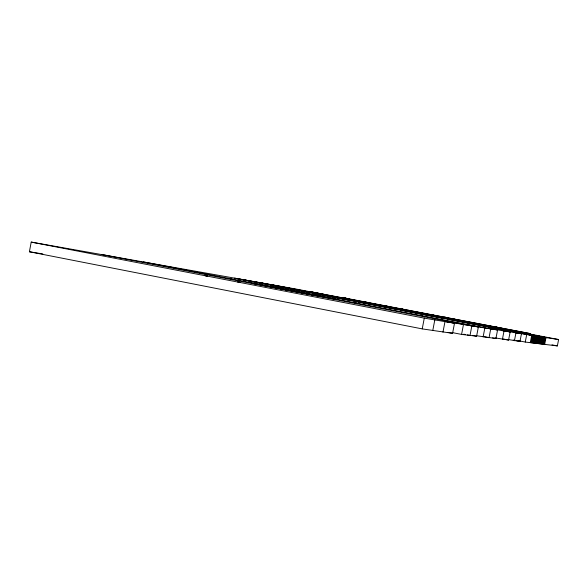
<?xml version="1.0" encoding="UTF-8"?>
<svg xmlns="http://www.w3.org/2000/svg" width="588" height="588" viewBox="0 0 588 588"><rect width="100%" height="100%" fill="white"/><g stroke="black" fill="none" stroke-linecap="round" stroke-linejoin="round"><path stroke-width="0.88" d="M452.047 332.543L461.58 334.41L476.596 336.211L478.36 326.979L444.682 321.349L454.502 323.246L452.576 333.33L422.228 328.89L29.4 251.76L31.215 242.087L296.029 289.046L558.6 339.541L557.373 345.913L525.268 342.054L518.645 340.768M422.228 328.89L424.286 318.13L454.502 323.246M432.841 330.191L434.826 319.791M442.962 332.176L444.954 321.754M461.58 334.41L463.447 324.642M483.108 336.998L484.835 327.994L497.566 329.986L495.927 338.534L476.919 335.785M502.424 339.313L504.019 330.993L510.141 331.955L508.583 340.055L495.037 337.872M514.434 340.753L515.948 332.859L521.46 333.727L519.983 341.422L508.355 339.57M525.268 342.054L526.708 334.543L558.6 339.541M530.303 342.657L531.706 335.329L497.588 328.758M531.001 342.745L532.405 335.439M531.699 342.826L533.095 335.542M532.39 342.914L533.779 335.652M533.073 342.995L534.463 335.763M533.75 343.076L535.139 335.866L236.185 278.403M534.426 343.157L535.808 335.969M535.102 343.238L536.476 336.071M535.771 343.319L537.138 336.182M536.432 343.399L537.8 336.285M537.094 343.473L538.454 336.387M537.748 343.554L539.1 336.483L243.895 279.778M538.395 343.635L539.747 336.586M539.042 343.708L540.387 336.689M539.681 343.789L541.026 336.784M540.321 343.862L541.658 336.887M540.953 343.936L542.29 336.983M541.585 344.017L542.915 337.086L252.847 281.365M542.21 344.09L543.54 337.181M542.834 344.164L544.157 337.277M543.452 344.237L544.767 337.372M544.062 344.311L545.377 337.468M544.672 344.384L545.98 337.563M271.244 286.973L268.657 286.474M331.272 298.359L332.169 298.557M314.8 295.294L320.967 296.425L316.484 295.617M305.201 293.397L306.664 293.809M310.111 294.331L310.773 294.463M304.702 293.331L308.421 294.015M314.624 295.213L315.668 295.404L308.494 294.037M274.919 287.679L276.125 287.892M306.12 293.574L308.259 293.985M310.978 294.617L309.611 294.36L310.324 294.514M29.4 251.76L42.821 253.95M311.794 294.779L311.214 294.661M420.398 315.411L422.618 315.771M490.693 326.436L503.571 328.736L499.572 328.075M497.588 327.589L500.241 328.031M297.432 291.913L300.424 292.464M299.336 292.265L298.564 292.111M301.019 292.596L300.63 292.501L308.075 293.978M289.722 290.421L289.156 290.325L292.31 290.935M295.639 291.552L296.19 291.641L290.075 290.516M354.196 302.636L356.828 303.085M464.961 321.518L466.321 321.754M476.75 323.51L478 323.723M488.716 325.531L489.848 325.723M284.893 289.605L288.517 290.281M293.816 291.207L294.514 291.317L293.846 291.185M294.831 291.435L299.439 292.28M292.346 291.045L293.61 291.258M295.139 291.582L296.396 291.802M300.608 292.545L304.099 293.184M297.477 292.038L298.726 292.251M299.623 292.449L300.858 292.662M305.694 293.493L306.26 293.588M307.164 293.904L308.759 294.184M313.566 295.007L314.903 295.257M313.389 295.029L313.735 295.044M440.78 316.873L442.257 317.123M453.546 319.049L454.899 319.284M393.313 307.744L395.004 308.038M407.947 310.288L411.034 310.824M264.21 285.614L268.341 286.385L267.011 286.15M272.839 287.275L274.155 287.503M276.889 288.061L278.19 288.282M290.237 290.296L293.258 290.817M282.879 289.215L284.173 289.443M416.899 312.279L418.487 312.551M430.614 314.646L433.503 315.139M444.528 317.042L445.851 317.27M299.461 292.324L298.447 292.118M300.865 292.574L299.836 292.39M228.409 278.367L231.797 278.962M385.552 305.981L388.822 306.554M401.332 308.744L402.839 309.009M168.616 266.827L172.335 267.489M345.171 298.16L349.257 298.888L343.921 297.859L530.391 333.631L310.633 291.729L323.503 294.287M363.413 301.725L366.875 302.335M292.258 290.891L293.346 291.089M267.43 286.04L331.867 298.454L331.309 298.373M272.832 287.113L283.747 289.267L274.287 287.488L279.204 288.407M283.681 289.259L286.848 289.855L285.246 289.539M267.246 286.011L251.23 283.1L336.946 299.49L332.499 298.623M312.088 294.853L315.205 295.382M298.439 292.089L297.918 292.023M292.442 290.964L297.447 291.927M293.28 291.134L290.862 290.656L291.508 290.781M304.202 293.206L305.334 293.463M313.522 295.007L314.22 295.125M304.312 293.228L305.495 293.441M307.076 293.779L307.473 293.868M308.127 293.949L308.531 294.051M238.75 282.115C234.899 281.417 242.932 282.901 239.073 282.196M495.353 326.913L493.832 326.627L494.728 326.803M495.574 326.965L497.125 327.259L496.199 327.075M431.555 315.153C429.225 314.698 434.091 315.638 431.746 315.175M410.174 311.03L409.373 310.883L409.858 310.978M410.314 311.067L411.115 311.214L410.622 311.118M274.721 287.642L274.015 287.503M298.645 292.17L297.8 292.001M345.031 298.314C340.254 297.388 350.007 299.27 345.237 298.337M269.804 284.379L547.185 337.747M261.476 282.901L546.583 337.659M234.612 278.124L264.291 283.842M270.642 285.062L307.399 292.14M313.904 293.39L351.528 300.637M358.188 301.916L396.716 309.339M403.537 310.648L442.999 318.248M449.989 319.593L490.421 327.376M526.708 334.543L513.831 332.257L521.46 333.727M515.948 332.859L502.13 330.412L510.141 331.955M504.019 330.993L489.142 328.361L497.566 329.986M143.325 261.895L490.737 328.912L489.054 337.71L483.77 336.674M308.347 293.993L309.016 294.118M484.835 327.994L469.312 325.23L478.36 326.979M280.454 288.583L272.413 287.04L275.794 287.708M306.061 293.566L311.655 294.684M312.338 294.764L314.235 295.183M102.128 254.567L471.841 325.958L470.025 335.425L467.335 334.903M31.215 242.087L424.286 318.13M551.985 344.862L557.373 345.913M513.206 340.099L514.897 340.43M516.595 340.761L519.983 341.422M285.93 289.663L278.073 288.171L278.822 288.341M297.138 291.876L297.55 291.949M275.574 287.782L276.125 287.892M306.098 293.699L305.525 293.581M503.247 339.011L508.583 340.055M492.553 337.88L495.927 338.534M472.48 335.41L476.596 336.211M463.748 334.197L465.542 334.55M448.107 332.455L452.576 333.33M207.314 276.037L204.448 275.5L207.314 276.037"/></g></svg>
